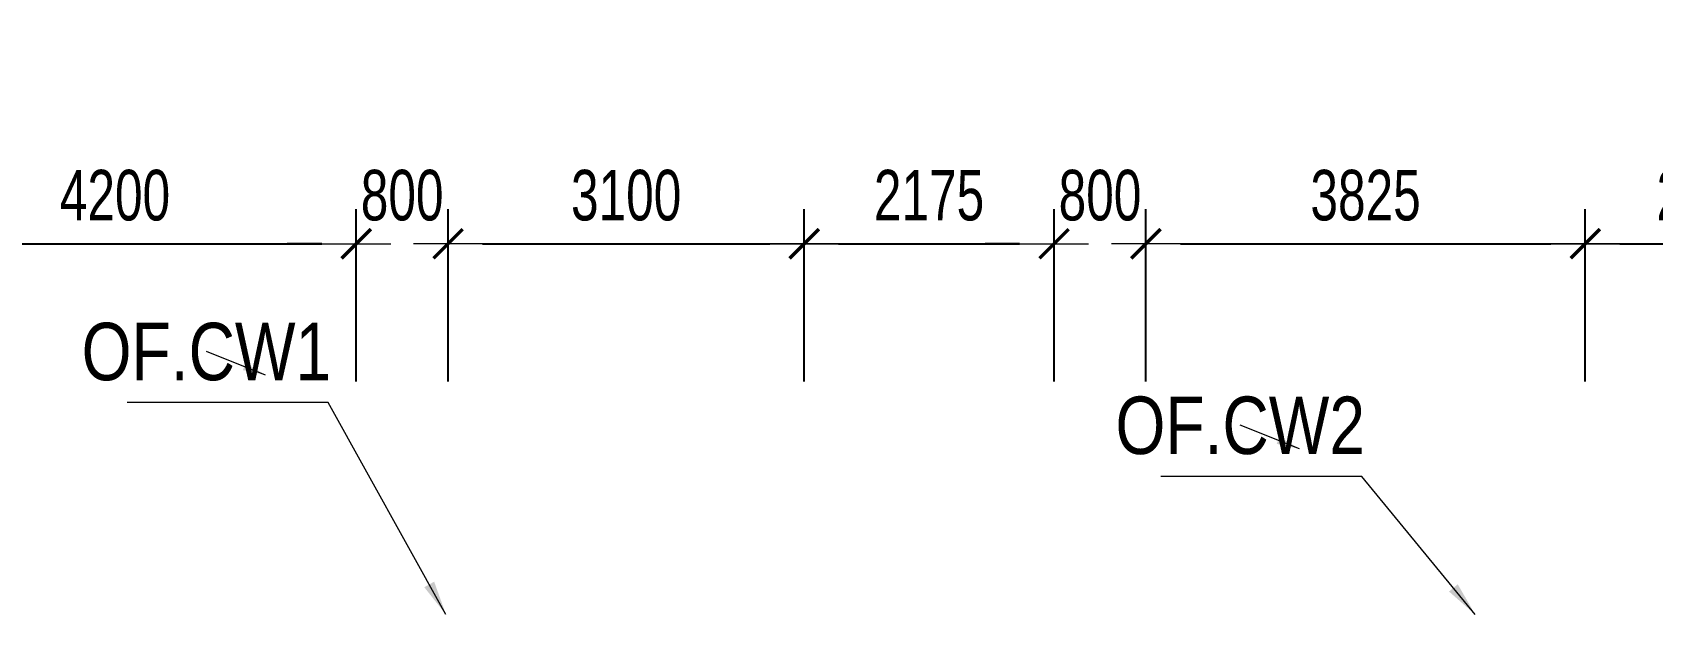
# Model space of a CAD drawing. Header units: millimetres. Extents: x -259680 to 286077, y 2206 to 90611.
# Drawn here: x 38981 to 53086, y 64200 to 69266 of the extents above; entities that cross this region are included whole.
import ezdxf
from ezdxf.enums import TextEntityAlignment as Align

# ---------------------------------------------------------------- set-up
doc = ezdxf.new("R2010")
doc.units = ezdxf.units.MM
doc.layers.get('0').update_dxf_attribs({"lineweight": 20})
doc.layers.get('Defpoints').update_dxf_attribs({"color": 151, "lineweight": 9})
for name, color, linetype, lineweight in [('$1$NDC_S_ANNO', 7, 'Continuous', 20), ('$1$NDC_S_DIM', 1, 'Continuous', 15), ('$1$NDC_S_VN TEXT', 7, 'Continuous', 20), ('NDC_S_DIM', 1, 'Continuous', 15)]:
    doc.layers.add(name, color=color, linetype=linetype, lineweight=lineweight)
doc.styles.add('$1$NDC_DIM', font='', dxfattribs={"width": 0.75})
doc.styles.add('$2$ARIAL', font='arial.ttf', dxfattribs={"width": 0.8})
doc.styles.add('NDC_DIM', font='', dxfattribs={"width": 0.75})
doc.styles.get('$1$NDC_DIM').set_extended_font_data('Dotum')
doc.styles.get('NDC_DIM').set_extended_font_data('Dotum')
doc.dimstyles.new('$0$NDC_dim_150', dxfattribs={"dimscale": 150, "dimtxt": 2.2, "dimasz": 1.5, "dimexe": 1.5, "dimexo": 2.5, "dimgap": 1, "dimtad": 1, "dimdec": 0, "dimzin": 0, "dimdsep": 46, "dimtxsty": '$1$NDC_DIM', "dimblk": '$1$DIMMARK', "dimcen": 0.09, "dimdle": 1.2, "dimclrd": 1, "dimclre": 1, "dimclrt": 3, "dimadec": 0, "dimazin": 0, "dimtfac": 1, "dimtdec": 0, "dimtix": 1, "dimtofl": 0, "dimtmove": 0, "dimatfit": 3, "dimfxl": 0, "dimtolj": 1, "dimtzin": 0, "dimarcsym": 0})
doc.dimstyles.new('$1$NDC_dim_iso', dxfattribs={"dimtxt": 2.2, "dimasz": 1, "dimexe": 1.5, "dimexo": 2.5, "dimgap": 1, "dimtad": 1, "dimdec": 0, "dimzin": 0, "dimdsep": 46, "dimtxsty": '$1$NDC_DIM', "dimblk": '$1$DIMMARK', "dimcen": 0.09, "dimdle": 1.2, "dimclrd": 1, "dimclre": 1, "dimclrt": 3, "dimadec": 0, "dimazin": 0, "dimtfac": 1, "dimtdec": 0, "dimtix": 1, "dimtofl": 0, "dimtmove": 0, "dimatfit": 3, "dimfxl": 0, "dimtolj": 1, "dimtzin": 0, "dimarcsym": 0})
doc.dimstyles.new('NDC_dim_200', dxfattribs={"dimscale": 200, "dimtxt": 2.2, "dimasz": 1.5, "dimexe": 1.5, "dimexo": 2.5, "dimgap": 1, "dimtad": 1, "dimdec": 0, "dimzin": 0, "dimdsep": 46, "dimtxsty": 'NDC_DIM', "dimblk": 'DIMMARK', "dimcen": 0.09, "dimdle": 1.2, "dimclrd": 1, "dimclre": 1, "dimclrt": 3, "dimadec": 0, "dimazin": 0, "dimtfac": 1, "dimtdec": 0, "dimtix": 1, "dimtofl": 0, "dimtmove": 0, "dimatfit": 3, "dimfxl": 0, "dimtolj": 1, "dimtzin": 0, "dimarcsym": 0})

# ---------------------------------------------------------------- blocks, each defined once
blk = doc.blocks.new('$1$DIMMARK')
at = {"layer": '$1$NDC_S_DIM', "color": 1}
blk.add_line((-1.5, 0), (1, 0), dxfattribs=at)
at = {"layer": '$1$NDC_S_DIM', "color": 2, "const_width": 0.1}
blk.add_lwpolyline([(-0.424, -0.424), (0.424, 0.424)], dxfattribs=at)
blk = doc.blocks.new('DIMMARK')
at = {"layer": 'NDC_S_DIM', "color": 1}
blk.add_line((-1.5, 0), (1, 0), dxfattribs=at)
at = {"layer": 'NDC_S_DIM', "color": 2, "const_width": 0.1}
blk.add_lwpolyline([(-0.424, -0.424), (0.424, 0.424)], dxfattribs=at)
blk = doc.blocks.new('*D1967')
at = {"layer": 'Defpoints', "color": 0, "ltscale": 100, "transparency": 16777216}
for p in [(41800, 67427), (37600, 64200), (41800, 64200)]:
    blk.add_point(p, dxfattribs=at)
at = {"layer": 'NDC_S_DIM', "color": 1, "lineweight": -2, "ltscale": 100, "transparency": 16777216}
for p, q in [((37600, 66227), (37600, 67727)), ((41800, 66227), (41800, 67727)), ((37900, 67427), (41500, 67427))]:
    blk.add_line(p, q, dxfattribs=at)
at = {"layer": 'NDC_S_DIM', "color": 1, "lineweight": -2, "ltscale": 100, "transparency": 16777216, "xscale": 300, "yscale": 300, "zscale": 300, "rotation": 180}
blk.add_blockref('DIMMARK', (37600, 67427), dxfattribs=at)
at = {"layer": 'NDC_S_DIM', "color": 1, "lineweight": -2, "ltscale": 100, "transparency": 16777216, "xscale": 300, "yscale": 300, "zscale": 300}
blk.add_blockref('DIMMARK', (41800, 67427), dxfattribs=at)
at = {"layer": 'NDC_S_DIM', "color": 3, "ltscale": 100, "transparency": 16777216, "insert": (39700, 67847), "char_height": 440, "attachment_point": 5, "style": 'NDC_DIM'}
blk.add_mtext('\\A1;4200', dxfattribs=at)
blk = doc.blocks.new('*D1968')
at = {"layer": 'Defpoints', "color": 0, "ltscale": 100, "transparency": 16777216}
for p in [(42600, 67427), (41800, 64200), (42600, 64200)]:
    blk.add_point(p, dxfattribs=at)
at = {"layer": 'NDC_S_DIM', "color": 1, "lineweight": -2, "ltscale": 100, "transparency": 16777216}
for p, q in [((41800, 66227), (41800, 67727)), ((42600, 66227), (42600, 67727)), ((41500, 67427), (41200, 67427)), ((42900, 67427), (43200, 67427))]:
    blk.add_line(p, q, dxfattribs=at)
at = {"layer": 'NDC_S_DIM', "color": 1, "lineweight": -2, "ltscale": 100, "transparency": 16777216, "xscale": 300, "yscale": 300, "zscale": 300}
blk.add_blockref('DIMMARK', (41800, 67427), dxfattribs=at)
at = {"layer": 'NDC_S_DIM', "color": 1, "lineweight": -2, "ltscale": 100, "transparency": 16777216, "xscale": 300, "yscale": 300, "zscale": 300, "rotation": 180}
blk.add_blockref('DIMMARK', (42600, 67427), dxfattribs=at)
at = {"layer": 'NDC_S_DIM', "color": 3, "ltscale": 100, "transparency": 16777216, "insert": (42200, 67847), "char_height": 440, "attachment_point": 5, "style": 'NDC_DIM'}
blk.add_mtext('\\A1;800', dxfattribs=at)
blk = doc.blocks.new('*D1969')
at = {"layer": 'Defpoints', "color": 0, "ltscale": 100, "transparency": 16777216}
for p in [(45700, 67427), (42600, 64200), (45700, 64200)]:
    blk.add_point(p, dxfattribs=at)
at = {"layer": 'NDC_S_DIM', "color": 1, "lineweight": -2, "ltscale": 100, "transparency": 16777216}
for p, q in [((42600, 66227), (42600, 67727)), ((45700, 66227), (45700, 67727)), ((42900, 67427), (45400, 67427))]:
    blk.add_line(p, q, dxfattribs=at)
at = {"layer": 'NDC_S_DIM', "color": 1, "lineweight": -2, "ltscale": 100, "transparency": 16777216, "xscale": 300, "yscale": 300, "zscale": 300, "rotation": 180}
blk.add_blockref('DIMMARK', (42600, 67427), dxfattribs=at)
at = {"layer": 'NDC_S_DIM', "color": 1, "lineweight": -2, "ltscale": 100, "transparency": 16777216, "xscale": 300, "yscale": 300, "zscale": 300}
blk.add_blockref('DIMMARK', (45700, 67427), dxfattribs=at)
at = {"layer": 'NDC_S_DIM', "color": 3, "ltscale": 100, "transparency": 16777216, "insert": (44150, 67847), "char_height": 440, "attachment_point": 5, "style": 'NDC_DIM'}
blk.add_mtext('\\A1;3100', dxfattribs=at)
blk = doc.blocks.new('*D1970')
at = {"layer": 'Defpoints', "color": 0, "ltscale": 100, "transparency": 16777216}
for p in [(47875, 67427), (45700, 64200), (47875, 64200)]:
    blk.add_point(p, dxfattribs=at)
at = {"layer": 'NDC_S_DIM', "color": 1, "lineweight": -2, "ltscale": 100, "transparency": 16777216}
for p, q in [((45700, 66227), (45700, 67727)), ((47875, 66227), (47875, 67727)), ((46000, 67427), (47575, 67427))]:
    blk.add_line(p, q, dxfattribs=at)
at = {"layer": 'NDC_S_DIM', "color": 1, "lineweight": -2, "ltscale": 100, "transparency": 16777216, "xscale": 300, "yscale": 300, "zscale": 300, "rotation": 180}
blk.add_blockref('DIMMARK', (45700, 67427), dxfattribs=at)
at = {"layer": 'NDC_S_DIM', "color": 1, "lineweight": -2, "ltscale": 100, "transparency": 16777216, "xscale": 300, "yscale": 300, "zscale": 300}
blk.add_blockref('DIMMARK', (47875, 67427), dxfattribs=at)
at = {"layer": 'NDC_S_DIM', "color": 3, "ltscale": 100, "transparency": 16777216, "insert": (46787, 67847), "char_height": 440, "attachment_point": 5, "style": 'NDC_DIM'}
blk.add_mtext('\\A1;2175', dxfattribs=at)
blk = doc.blocks.new('*D1971')
at = {"layer": 'Defpoints', "color": 0, "ltscale": 100, "transparency": 16777216}
for p in [(48675, 67427), (47875, 64200), (48675, 64200)]:
    blk.add_point(p, dxfattribs=at)
at = {"layer": 'NDC_S_DIM', "color": 1, "lineweight": -2, "ltscale": 100, "transparency": 16777216}
for p, q in [((47875, 66227), (47875, 67727)), ((48675, 66227), (48675, 67727)), ((47575, 67427), (47275, 67427)), ((48975, 67427), (49275, 67427))]:
    blk.add_line(p, q, dxfattribs=at)
at = {"layer": 'NDC_S_DIM', "color": 1, "lineweight": -2, "ltscale": 100, "transparency": 16777216, "xscale": 300, "yscale": 300, "zscale": 300}
blk.add_blockref('DIMMARK', (47875, 67427), dxfattribs=at)
at = {"layer": 'NDC_S_DIM', "color": 1, "lineweight": -2, "ltscale": 100, "transparency": 16777216, "xscale": 300, "yscale": 300, "zscale": 300, "rotation": 180}
blk.add_blockref('DIMMARK', (48675, 67427), dxfattribs=at)
at = {"layer": 'NDC_S_DIM', "color": 3, "ltscale": 100, "transparency": 16777216, "insert": (48275, 67847), "char_height": 440, "attachment_point": 5, "style": 'NDC_DIM'}
blk.add_mtext('\\A1;800', dxfattribs=at)
blk = doc.blocks.new('*D1972')
at = {"layer": 'Defpoints', "color": 0, "ltscale": 100, "transparency": 16777216}
for p in [(52500, 67427), (48675, 64200), (52500, 64200)]:
    blk.add_point(p, dxfattribs=at)
at = {"layer": 'NDC_S_DIM', "color": 1, "lineweight": -2, "ltscale": 100, "transparency": 16777216}
for p, q in [((48675, 66227), (48675, 67727)), ((52500, 66227), (52500, 67727)), ((48975, 67427), (52200, 67427))]:
    blk.add_line(p, q, dxfattribs=at)
at = {"layer": 'NDC_S_DIM', "color": 1, "lineweight": -2, "ltscale": 100, "transparency": 16777216, "xscale": 300, "yscale": 300, "zscale": 300, "rotation": 180}
blk.add_blockref('DIMMARK', (48675, 67427), dxfattribs=at)
at = {"layer": 'NDC_S_DIM', "color": 1, "lineweight": -2, "ltscale": 100, "transparency": 16777216, "xscale": 300, "yscale": 300, "zscale": 300}
blk.add_blockref('DIMMARK', (52500, 67427), dxfattribs=at)
at = {"layer": 'NDC_S_DIM', "color": 3, "ltscale": 100, "transparency": 16777216, "insert": (50587, 67847), "char_height": 440, "attachment_point": 5, "style": 'NDC_DIM'}
blk.add_mtext('\\A1;3825', dxfattribs=at)
blk = doc.blocks.new('*D1973')
at = {"layer": 'Defpoints', "color": 0, "ltscale": 100, "transparency": 16777216}
for p in [(54700, 67427), (52500, 64200), (54700, 64200)]:
    blk.add_point(p, dxfattribs=at)
at = {"layer": 'NDC_S_DIM', "color": 1, "lineweight": -2, "ltscale": 100, "transparency": 16777216}
for p, q in [((52500, 66227), (52500, 67727)), ((54700, 66227), (54700, 67727)), ((52800, 67427), (54400, 67427))]:
    blk.add_line(p, q, dxfattribs=at)
at = {"layer": 'NDC_S_DIM', "color": 1, "lineweight": -2, "ltscale": 100, "transparency": 16777216, "xscale": 300, "yscale": 300, "zscale": 300, "rotation": 180}
blk.add_blockref('DIMMARK', (52500, 67427), dxfattribs=at)
at = {"layer": 'NDC_S_DIM', "color": 1, "lineweight": -2, "ltscale": 100, "transparency": 16777216, "xscale": 300, "yscale": 300, "zscale": 300}
blk.add_blockref('DIMMARK', (54700, 67427), dxfattribs=at)
at = {"layer": 'NDC_S_DIM', "color": 3, "ltscale": 100, "transparency": 16777216, "insert": (53600, 67847), "char_height": 440, "attachment_point": 5, "style": 'NDC_DIM'}
blk.add_mtext('\\A1;2200', dxfattribs=at)
blk = doc.blocks.new('*U212')
at = {"layer": '$1$NDC_S_ANNO', "ltscale": 0.8, "style": '$2$ARIAL', "width": 0.8}
blk.add_attdef('TEN', text='', height=2.5, dxfattribs=at).set_placement((-2.578, 1.026), align=Align.MIDDLE_CENTER)
at = {"layer": '$1$NDC_S_ANNO', "ltscale": 0.8, "style": '$2$ARIAL', "width": 0.8, "flags": 1}
blk.add_attdef('CHU_THICH', text='', height=2.5, dxfattribs=at).set_placement((0, 0), align=Align.MIDDLE_CENTER)
at = {"layer": 'Defpoints'}
blk.add_leader([(0, 0), (-2.578, 1.026)], dimstyle='$1$NDC_dim_iso', override={"dimgap": 0.625, "dimtad": 0}, dxfattribs=at)
blk = doc.blocks.new('$0$co t check')
at = {"layer": '$1$NDC_S_VN TEXT', "color": 2, "true_color": 0xf1eb1f, "xscale": 200, "yscale": 200, "zscale": 200}
for p, values in [((38971, 66284), {'TEN': 'OF.CW1'}), ((47971, 65642), {'TEN': 'OF.CW2'})]:
    blk.add_blockref('*U212', p, dxfattribs=at).add_auto_attribs(values)
for points in [[(40541, 64200), (39514, 66045), (37765, 66045)], [(49501, 64200), (48515, 65403), (46765, 65403)]]:
    blk.add_leader(points, dimstyle='$0$NDC_dim_150', override={"dimasz": 2, "dimgap": 1, "dimtad": 0})

msp = doc.modelspace()

# ---------------------------------------------------------------- hatches: boundary and pattern name
at = {"layer": 'NDC_S_DIM', "ltscale": 100}
h = msp.add_hatch(dxfattribs=at)
h.set_pattern_fill('CROSS', color=256, scale=50)
h.paths.add_polyline_path([(87300, 89500), (87300, 71950), (63350, 71950), (63350, 66800), (44500, 66800), (44500, 64200), (3550, 64200), (3550, 89500)], flags=17)
h.paths.add_polyline_path([(87300, 89500), (87300, 71950), (63350, 71950), (63350, 66800), (44500, 66800), (44500, 64200), (3550, 64200), (3550, 89500)], flags=17)

# ---------------------------------------------------------------- block references
at = {"layer": '$1$NDC_S_DIM'}
msp.add_blockref('$0$co t check', (2040.6, 0), dxfattribs=at)

# ---------------------------------------------------------------- dimensions: what is measured, and where the dimension line sits
at = {"layer": 'NDC_S_DIM', "ltscale": 100}
for base, p1, p2, picture, middle in [((41800, 67427.5), (37600, 64200), (41800, 64200), '*D1967', (39700, 67847.5)), ((42600, 67427.5), (41800, 64200), (42600, 64200), '*D1968', (42200, 67847.5)), ((45700, 67427.5), (42600, 64200), (45700, 64200), '*D1969', (44150, 67847.5)), ((47875, 67427.5), (45700, 64200), (47875, 64200), '*D1970', (46787.5, 67847.5)), ((48675, 67427.5), (47875, 64200), (48675, 64200), '*D1971', (48275, 67847.5)), ((52500, 67427.5), (48675, 64200), (52500, 64200), '*D1972', (50587.5, 67847.5)), ((54700, 67427.5), (52500, 64200), (54700, 64200), '*D1973', (53600, 67847.5))]:
    dim = msp.add_linear_dim(base=base, p1=p1, p2=p2, dimstyle='NDC_dim_200', override={"dimtmove": 1}, dxfattribs=at)
    dim.commit()
    dim.dimension.update_dxf_attribs({"geometry": picture, "text_midpoint": middle})

doc.saveas('drawing.dxf')
